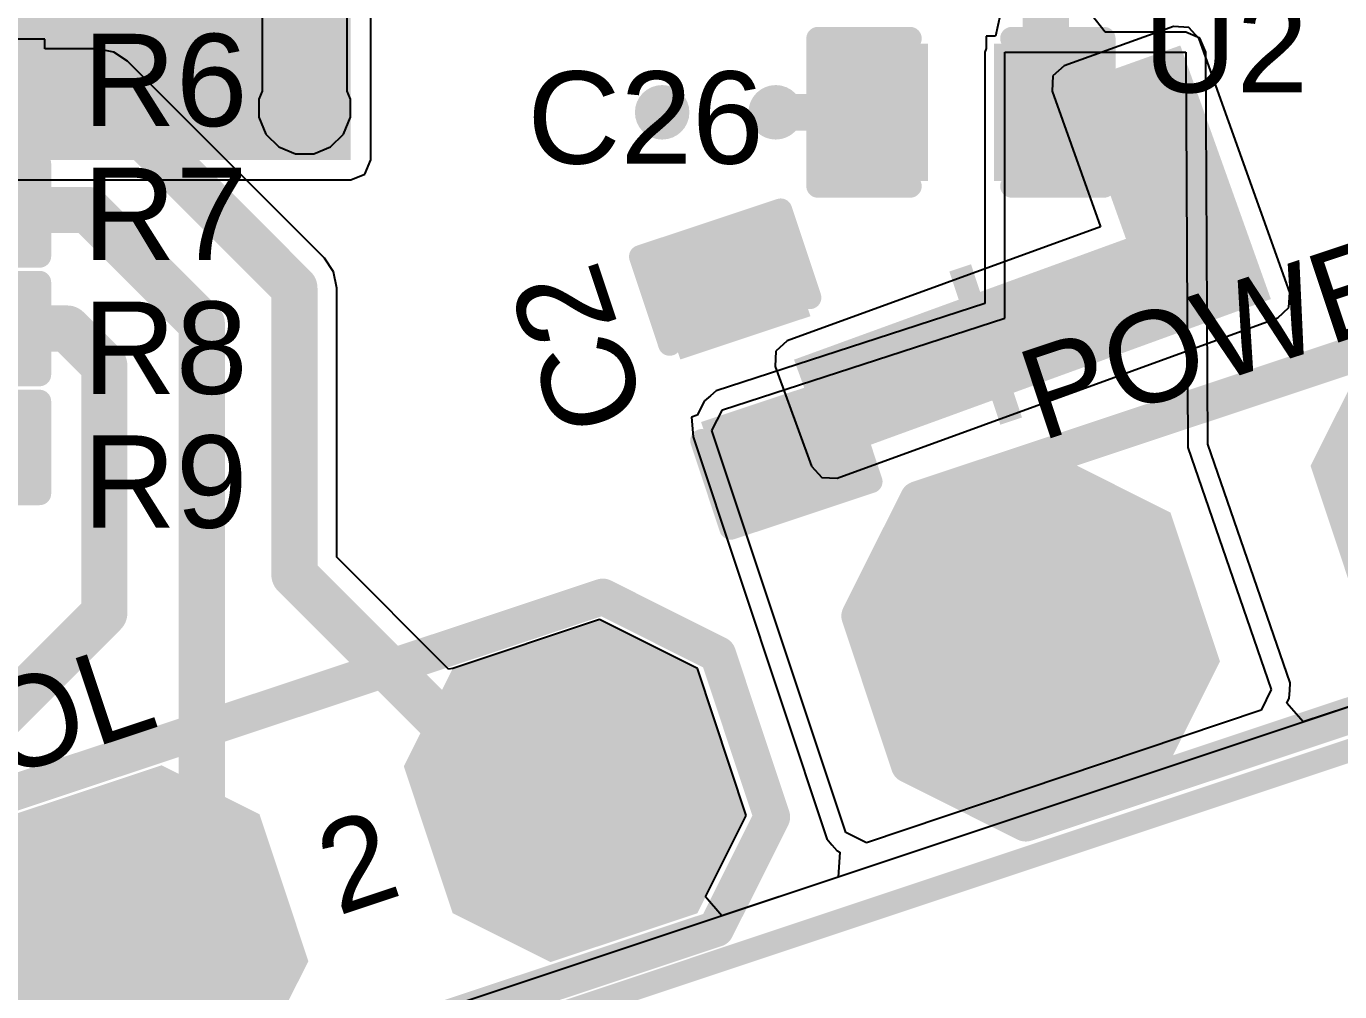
# Model space of a CAD drawing. Header units: millimetres. Extents: x -8 to 96, y -10 to 27.
# Drawn here: x 14.56 to 21.79, y 5.95 to 11.27 of the extents above; entities that cross this region are included whole.
import ezdxf

# ---------------------------------------------------------------- set-up
doc = ezdxf.new("R2010")
doc.units = ezdxf.units.MM
for name, color, linetype in [('BottomLayer', 5, 'Continuous'), ('BottomPaste', 16, 'Continuous'), ('BottomSolder', 6, 'Continuous'), ('Mechanical2', 216, 'Continuous'), ('TopLayer', 1, 'Continuous'), ('TopOverlay', 2, 'Continuous'), ('TopPaste', 8, 'Continuous'), ('TopSolder', 216, 'Continuous'), ('ViaHoleLayer', 16, 'Continuous')]:
    doc.layers.add(name, color=color, linetype=linetype)
doc.styles.add('Arial', font='', dxfattribs={"height": 0.2})
doc.styles.get('Arial').set_extended_font_data('Arial')

# ---------------------------------------------------------------- blocks, each defined once
blk = doc.blocks.new('4_P___SMD_W____CON__3')
at = {"layer": 'TopLayer'}
for points in [[(5.455, 0.75), (4.705, 0.75), (4.33, 0.375), (4.33, -0.375), (4.705, -0.75), (5.455, -0.75), (5.83, -0.375), (5.83, 0.375)], [(7.995, 0.75), (7.245, 0.75), (6.87, 0.375), (6.87, -0.375), (7.245, -0.75), (7.995, -0.75), (8.37, -0.375), (8.37, 0.375)]]:
    blk.add_hatch(color=1, dxfattribs=at).paths.add_polyline_path(points)
at = {"layer": 'TopPaste'}
for points in [[(5.455, 0.75), (4.705, 0.75), (4.33, 0.375), (4.33, -0.375), (4.705, -0.75), (5.455, -0.75), (5.83, -0.375), (5.83, 0.375)], [(7.995, 0.75), (7.245, 0.75), (6.87, 0.375), (6.87, -0.375), (7.245, -0.75), (7.995, -0.75), (8.37, -0.375), (8.37, 0.375)]]:
    blk.add_hatch(color=8, dxfattribs=at).paths.add_polyline_path(points)
at = {"layer": 'TopSolder'}
for points in [[(5.5058, 0.8516), (4.6542, 0.8516), (4.2284, 0.4258), (4.2284, -0.4258), (4.6542, -0.8516), (5.5058, -0.8516), (5.9316, -0.4258), (5.9316, 0.4258)], [(8.0458, 0.8516), (7.1942, 0.8516), (6.7684, 0.4258), (6.7684, -0.4258), (7.1942, -0.8516), (8.0458, -0.8516), (8.4716, -0.4258), (8.4716, 0.4258)]]:
    blk.add_hatch(color=216, dxfattribs=at).paths.add_polyline_path(points)
at = {"layer": 'TopOverlay', "const_width": 0.2}
for points in [[(-0.3797, 0.9652), (8.102, 0.9652)], [(8.102, 0.9652), (8.603, 0.4642)], [(8.603, 0.4642), (8.603, -0.4787)], [(8.1165, -0.9652), (8.603, -0.4787)], [(-0.491, -0.9652), (8.1165, -0.9652)]]:
    blk.add_lwpolyline(points, dxfattribs=at)
at = {"layer": 'TopOverlay', "const_width": 0.1}
for points in [[(8.052, 0.9652, 1), (8.152, 0.9652, 1)], [(8.052, 0.9652, 1), (8.152, 0.9652, 1)], [(8.553, 0.4642, 1), (8.653, 0.4642, 1)], [(8.553, 0.4642, 1), (8.653, 0.4642, 1)], [(8.553, -0.4787, 1), (8.653, -0.4787, 1)], [(8.553, -0.4787, 1), (8.653, -0.4787, 1)], [(8.0665, -0.9652, 1), (8.1665, -0.9652, 1)], [(8.0665, -0.9652, 1), (8.1665, -0.9652, 1)]]:
    blk.add_lwpolyline(points, format="xyb", close=True, dxfattribs=at)
blk = doc.blocks.new('S______B______0402_B_25')
at = {"layer": 'BottomLayer'}
for points in [[(-0.2413, 0.3175), (-0.2413, -0.3175), (-0.6985, -0.3175), (-0.6985, 0.3175)], [(0.6985, 0.3175), (0.6985, -0.3175), (0.2413, -0.3175), (0.2413, 0.3175)]]:
    blk.add_hatch(color=5, dxfattribs=at).paths.add_polyline_path(points)
at = {"layer": 'BottomPaste'}
for points in [[(-0.2413, 0.3175), (-0.2413, -0.3175), (-0.6985, -0.3175), (-0.6985, 0.3175)], [(0.6985, 0.3175), (0.6985, -0.3175), (0.2413, -0.3175), (0.2413, 0.3175)]]:
    blk.add_hatch(color=16, dxfattribs=at).paths.add_polyline_path(points)
at = {"layer": 'BottomSolder'}
for points in [[(-0.1863, 0.3725), (-0.1863, -0.3725), (-0.7535, -0.3725), (-0.7535, 0.3725)], [(0.7535, 0.3725), (0.7535, -0.3725), (0.1863, -0.3725), (0.1863, 0.3725)]]:
    blk.add_hatch(color=6, dxfattribs=at).paths.add_polyline_path(points)
blk = doc.blocks.new('R___0201_31')
at = {"layer": 'TopLayer'}
for points in [[(-0.41, 0.185), (-0.14, 0.185), (-0.14, -0.185), (-0.41, -0.185)], [(0.14, 0.185), (0.41, 0.185), (0.41, -0.185), (0.14, -0.185)]]:
    blk.add_hatch(color=1, dxfattribs=at).paths.add_polyline_path(points)
at = {"layer": 'TopPaste'}
for points in [[(-0.41, 0.185), (-0.14, 0.185), (-0.14, -0.185), (-0.41, -0.185)], [(0.14, 0.185), (0.41, 0.185), (0.41, -0.185), (0.14, -0.185)]]:
    blk.add_hatch(color=8, dxfattribs=at).paths.add_polyline_path(points)
at = {"layer": 'TopSolder'}
for points in [[(-0.465, 0.24), (-0.085, 0.24), (-0.085, -0.24), (-0.465, -0.24)], [(0.085, 0.24), (0.465, 0.24), (0.465, -0.24), (0.085, -0.24)]]:
    blk.add_hatch(color=216, dxfattribs=at).paths.add_polyline_path(points)
at = {"layer": 'TopOverlay', "const_width": 0.127}
for points in [[(0.4826, 0.254), (-0.4826, 0.254)], [(-0.4826, 0.254), (-0.4826, -0.254)], [(0.4826, 0.254), (0.4826, -0.254)], [(0.4826, -0.254), (-0.4826, -0.254)]]:
    blk.add_lwpolyline(points, dxfattribs=at)
at = {"layer": 'TopOverlay', "const_width": 0.0635}
for points in [[(-0.5143, 0.254, 1), (-0.4508, 0.254, 1)], [(-0.5143, 0.254, 1), (-0.4508, 0.254, 1)], [(0.4508, 0.254, 1), (0.5143, 0.254, 1)], [(0.4508, 0.254, 1), (0.5143, 0.254, 1)], [(-0.5143, -0.254, 1), (-0.4508, -0.254, 1)], [(-0.5143, -0.254, 1), (-0.4508, -0.254, 1)], [(0.4508, -0.254, 1), (0.5143, -0.254, 1)], [(0.4508, -0.254, 1), (0.5143, -0.254, 1)]]:
    blk.add_lwpolyline(points, format="xyb", close=True, dxfattribs=at)
blk = doc.blocks.new('R___0201_32')
at = {"layer": 'TopLayer'}
for points in [[(-0.41, 0.185), (-0.14, 0.185), (-0.14, -0.185), (-0.41, -0.185)], [(0.14, 0.185), (0.41, 0.185), (0.41, -0.185), (0.14, -0.185)]]:
    blk.add_hatch(color=1, dxfattribs=at).paths.add_polyline_path(points)
at = {"layer": 'TopPaste'}
for points in [[(-0.41, 0.185), (-0.14, 0.185), (-0.14, -0.185), (-0.41, -0.185)], [(0.14, 0.185), (0.41, 0.185), (0.41, -0.185), (0.14, -0.185)]]:
    blk.add_hatch(color=8, dxfattribs=at).paths.add_polyline_path(points)
at = {"layer": 'TopSolder'}
for points in [[(-0.465, 0.24), (-0.085, 0.24), (-0.085, -0.24), (-0.465, -0.24)], [(0.085, 0.24), (0.465, 0.24), (0.465, -0.24), (0.085, -0.24)]]:
    blk.add_hatch(color=216, dxfattribs=at).paths.add_polyline_path(points)
at = {"layer": 'TopOverlay', "const_width": 0.127}
for points in [[(0.4826, 0.254), (-0.4826, 0.254)], [(-0.4826, 0.254), (-0.4826, -0.254)], [(0.4826, 0.254), (0.4826, -0.254)], [(0.4826, -0.254), (-0.4826, -0.254)]]:
    blk.add_lwpolyline(points, dxfattribs=at)
at = {"layer": 'TopOverlay', "const_width": 0.0635}
for points in [[(-0.5143, 0.254, 1), (-0.4508, 0.254, 1)], [(-0.5143, 0.254, 1), (-0.4508, 0.254, 1)], [(0.4508, 0.254, 1), (0.5143, 0.254, 1)], [(0.4508, 0.254, 1), (0.5143, 0.254, 1)], [(-0.5143, -0.254, 1), (-0.4508, -0.254, 1)], [(-0.5143, -0.254, 1), (-0.4508, -0.254, 1)], [(0.4508, -0.254, 1), (0.5143, -0.254, 1)], [(0.4508, -0.254, 1), (0.5143, -0.254, 1)]]:
    blk.add_lwpolyline(points, format="xyb", close=True, dxfattribs=at)
blk = doc.blocks.new('R___0201_33')
at = {"layer": 'TopLayer'}
for points in [[(-0.41, 0.185), (-0.14, 0.185), (-0.14, -0.185), (-0.41, -0.185)], [(0.14, 0.185), (0.41, 0.185), (0.41, -0.185), (0.14, -0.185)]]:
    blk.add_hatch(color=1, dxfattribs=at).paths.add_polyline_path(points)
at = {"layer": 'TopPaste'}
for points in [[(-0.41, 0.185), (-0.14, 0.185), (-0.14, -0.185), (-0.41, -0.185)], [(0.14, 0.185), (0.41, 0.185), (0.41, -0.185), (0.14, -0.185)]]:
    blk.add_hatch(color=8, dxfattribs=at).paths.add_polyline_path(points)
at = {"layer": 'TopSolder'}
for points in [[(-0.465, 0.24), (-0.085, 0.24), (-0.085, -0.24), (-0.465, -0.24)], [(0.085, 0.24), (0.465, 0.24), (0.465, -0.24), (0.085, -0.24)]]:
    blk.add_hatch(color=216, dxfattribs=at).paths.add_polyline_path(points)
at = {"layer": 'TopOverlay', "const_width": 0.127}
for points in [[(-0.4826, 0.254), (-0.4826, -0.254)], [(0.4826, 0.254), (-0.4826, 0.254)], [(0.4826, 0.254), (0.4826, -0.254)], [(0.4826, -0.254), (-0.4826, -0.254)]]:
    blk.add_lwpolyline(points, dxfattribs=at)
at = {"layer": 'TopOverlay', "const_width": 0.0635}
for points in [[(-0.5143, 0.254, 1), (-0.4508, 0.254, 1)], [(-0.5143, 0.254, 1), (-0.4508, 0.254, 1)], [(0.4508, 0.254, 1), (0.5143, 0.254, 1)], [(0.4508, 0.254, 1), (0.5143, 0.254, 1)], [(-0.5143, -0.254, 1), (-0.4508, -0.254, 1)], [(-0.5143, -0.254, 1), (-0.4508, -0.254, 1)], [(0.4508, -0.254, 1), (0.5143, -0.254, 1)], [(0.4508, -0.254, 1), (0.5143, -0.254, 1)]]:
    blk.add_lwpolyline(points, format="xyb", close=True, dxfattribs=at)
blk = doc.blocks.new('R___0201_34')
at = {"layer": 'TopLayer'}
for points in [[(-0.41, 0.185), (-0.14, 0.185), (-0.14, -0.185), (-0.41, -0.185)], [(0.14, 0.185), (0.41, 0.185), (0.41, -0.185), (0.14, -0.185)]]:
    blk.add_hatch(color=1, dxfattribs=at).paths.add_polyline_path(points)
at = {"layer": 'TopPaste'}
for points in [[(-0.41, 0.185), (-0.14, 0.185), (-0.14, -0.185), (-0.41, -0.185)], [(0.14, 0.185), (0.41, 0.185), (0.41, -0.185), (0.14, -0.185)]]:
    blk.add_hatch(color=8, dxfattribs=at).paths.add_polyline_path(points)
at = {"layer": 'TopSolder'}
for points in [[(-0.465, 0.24), (-0.085, 0.24), (-0.085, -0.24), (-0.465, -0.24)], [(0.085, 0.24), (0.465, 0.24), (0.465, -0.24), (0.085, -0.24)]]:
    blk.add_hatch(color=216, dxfattribs=at).paths.add_polyline_path(points)
at = {"layer": 'TopOverlay', "const_width": 0.127}
for points in [[(-0.4826, -0.254), (-0.4826, 0.254)], [(-0.4826, 0.254), (0.4826, 0.254)], [(0.4826, -0.254), (0.4826, 0.254)], [(-0.4826, -0.254), (0.4826, -0.254)]]:
    blk.add_lwpolyline(points, dxfattribs=at)
at = {"layer": 'TopOverlay', "const_width": 0.0635}
for points in [[(-0.5143, 0.254, 1), (-0.4508, 0.254, 1)], [(-0.5143, 0.254, 1), (-0.4508, 0.254, 1)], [(0.4508, 0.254, 1), (0.5143, 0.254, 1)], [(0.4508, 0.254, 1), (0.5143, 0.254, 1)], [(-0.5143, -0.254, 1), (-0.4508, -0.254, 1)], [(-0.5143, -0.254, 1), (-0.4508, -0.254, 1)], [(0.4508, -0.254, 1), (0.5143, -0.254, 1)], [(0.4508, -0.254, 1), (0.5143, -0.254, 1)]]:
    blk.add_lwpolyline(points, format="xyb", close=True, dxfattribs=at)
blk = doc.blocks.new('2_T____P___48')
at = {"layer": 'TopLayer'}
for points in [[(0.381, 0.762), (-0.381, 0.762), (-0.762, 0.381), (-0.762, -0.381), (-0.381, -0.762), (0.381, -0.762), (0.762, -0.381), (0.762, 0.381)], [(2.921, 0.762), (2.159, 0.762), (1.778, 0.381), (1.778, -0.381), (2.159, -0.762), (2.921, -0.762), (3.302, -0.381), (3.302, 0.381)]]:
    blk.add_hatch(color=1, dxfattribs=at).paths.add_polyline_path(points)
at = {"layer": 'TopPaste'}
for points in [[(0.381, 0.762), (-0.381, 0.762), (-0.762, 0.381), (-0.762, -0.381), (-0.381, -0.762), (0.381, -0.762), (0.762, -0.381), (0.762, 0.381)], [(2.921, 0.762), (2.159, 0.762), (1.778, 0.381), (1.778, -0.381), (2.159, -0.762), (2.921, -0.762), (3.302, -0.381), (3.302, 0.381)]]:
    blk.add_hatch(color=8, dxfattribs=at).paths.add_polyline_path(points)
at = {"layer": 'TopSolder'}
for points in [[(0.4318, 0.8636), (-0.4318, 0.8636), (-0.8636, 0.4318), (-0.8636, -0.4318), (-0.4318, -0.8636), (0.4318, -0.8636), (0.8636, -0.4318), (0.8636, 0.4318)], [(2.9718, 0.8636), (2.1082, 0.8636), (1.6764, 0.4318), (1.6764, -0.4318), (2.1082, -0.8636), (2.9718, -0.8636), (3.4036, -0.4318), (3.4036, 0.4318)]]:
    blk.add_hatch(color=216, dxfattribs=at).paths.add_polyline_path(points)
at = {"layer": 'TopOverlay', "const_width": 0.2}
for points in [[(-0.9398, 0.4318), (-0.4318, 0.9398)], [(-0.4318, 0.9398), (2.1082, 0.9398)], [(2.1082, 0.9398), (2.9718, 0.9398)], [(2.9718, 0.9398), (3.4798, 0.4318)], [(-0.9398, 0.4318), (-0.9398, -0.4318)], [(3.4798, 0.4318), (3.4798, -0.4318)], [(-0.9398, -0.4318), (-0.4318, -0.9398)], [(2.9718, -0.9398), (3.4798, -0.4318)], [(-0.4318, -0.9398), (2.1082, -0.9398)], [(2.1082, -0.9398), (2.9718, -0.9398)]]:
    blk.add_lwpolyline(points, dxfattribs=at)
at = {"layer": 'TopOverlay', "const_width": 0.1}
for points in [[(-0.4818, 0.9398, 1), (-0.3818, 0.9398, 1)], [(-0.4818, 0.9398, 1), (-0.3818, 0.9398, 1)], [(2.0582, 0.9398, 1), (2.1582, 0.9398, 1)], [(2.0582, 0.9398, 1), (2.1582, 0.9398, 1)], [(2.9218, 0.9398, 1), (3.0218, 0.9398, 1)], [(2.9218, 0.9398, 1), (3.0218, 0.9398, 1)], [(-0.9898, 0.4318, 1), (-0.8898, 0.4318, 1)], [(-0.9898, 0.4318, 1), (-0.8898, 0.4318, 1)], [(3.4298, 0.4318, 1), (3.5298, 0.4318, 1)], [(3.4298, 0.4318, 1), (3.5298, 0.4318, 1)], [(-0.9898, -0.4318, 1), (-0.8898, -0.4318, 1)], [(-0.9898, -0.4318, 1), (-0.8898, -0.4318, 1)], [(3.4298, -0.4318, 1), (3.5298, -0.4318, 1)], [(3.4298, -0.4318, 1), (3.5298, -0.4318, 1)], [(-0.4818, -0.9398, 1), (-0.3818, -0.9398, 1)], [(-0.4818, -0.9398, 1), (-0.3818, -0.9398, 1)], [(2.0582, -0.9398, 1), (2.1582, -0.9398, 1)], [(2.0582, -0.9398, 1), (2.1582, -0.9398, 1)], [(2.9218, -0.9398, 1), (3.0218, -0.9398, 1)], [(2.9218, -0.9398, 1), (3.0218, -0.9398, 1)]]:
    blk.add_lwpolyline(points, format="xyb", close=True, dxfattribs=at)
blk = doc.blocks.new('C___0402_61')
at = {"layer": 'TopLayer'}
for points in [[(-0.6985, -0.3175), (-0.6985, 0.3175), (-0.2413, 0.3175), (-0.2413, -0.3175)], [(0.2413, -0.3175), (0.2413, 0.3175), (0.6985, 0.3175), (0.6985, -0.3175)]]:
    blk.add_hatch(color=1, dxfattribs=at).paths.add_polyline_path(points)
at = {"layer": 'TopPaste'}
for points in [[(-0.6985, -0.3175), (-0.6985, 0.3175), (-0.2413, 0.3175), (-0.2413, -0.3175)], [(0.2413, -0.3175), (0.2413, 0.3175), (0.6985, 0.3175), (0.6985, -0.3175)]]:
    blk.add_hatch(color=8, dxfattribs=at).paths.add_polyline_path(points)
at = {"layer": 'TopSolder'}
for points in [[(-0.7585, -0.3775), (-0.7585, 0.3775), (-0.1813, 0.3775), (-0.1813, -0.3775)], [(0.1813, -0.3775), (0.1813, 0.3775), (0.7585, 0.3775), (0.7585, -0.3775)]]:
    blk.add_hatch(color=216, dxfattribs=at).paths.add_polyline_path(points)
at = {"layer": 'TopOverlay', "const_width": 0.127}
for points in [[(-0.7874, -0.4064), (-0.7874, 0.4064)], [(-0.7874, 0.4064), (-0.2794, 0.4064)], [(0.2794, 0.4064), (0.7874, 0.4064)], [(0.7874, -0.4064), (0.7874, 0.4064)], [(-0.7874, -0.4064), (-0.2794, -0.4064)], [(0.2794, -0.4064), (0.7874, -0.4064)]]:
    blk.add_lwpolyline(points, dxfattribs=at)
at = {"layer": 'TopOverlay', "const_width": 0.0635}
for points in [[(-0.8191, 0.4064, 1), (-0.7556, 0.4064, 1)], [(-0.8191, 0.4064, 1), (-0.7556, 0.4064, 1)], [(-0.3111, 0.4064, 1), (-0.2477, 0.4064, 1)], [(0.2477, 0.4064, 1), (0.3111, 0.4064, 1)], [(0.7556, 0.4064, 1), (0.8191, 0.4064, 1)], [(0.7556, 0.4064, 1), (0.8191, 0.4064, 1)], [(-0.8191, -0.4064, 1), (-0.7556, -0.4064, 1)], [(-0.8191, -0.4064, 1), (-0.7556, -0.4064, 1)], [(-0.3111, -0.4064, 1), (-0.2477, -0.4064, 1)], [(0.2477, -0.4064, 1), (0.3111, -0.4064, 1)], [(0.7556, -0.4064, 1), (0.8191, -0.4064, 1)], [(0.7556, -0.4064, 1), (0.8191, -0.4064, 1)]]:
    blk.add_lwpolyline(points, format="xyb", close=True, dxfattribs=at)
blk = doc.blocks.new('C___0402_83')
at = {"layer": 'TopLayer'}
for points in [[(-0.6985, -0.3175), (-0.6985, 0.3175), (-0.2413, 0.3175), (-0.2413, -0.3175)], [(0.2413, -0.3175), (0.2413, 0.3175), (0.6985, 0.3175), (0.6985, -0.3175)]]:
    blk.add_hatch(color=1, dxfattribs=at).paths.add_polyline_path(points)
at = {"layer": 'TopPaste'}
for points in [[(-0.6985, -0.3175), (-0.6985, 0.3175), (-0.2413, 0.3175), (-0.2413, -0.3175)], [(0.2413, -0.3175), (0.2413, 0.3175), (0.6985, 0.3175), (0.6985, -0.3175)]]:
    blk.add_hatch(color=8, dxfattribs=at).paths.add_polyline_path(points)
at = {"layer": 'TopSolder'}
for points in [[(-0.7585, -0.3775), (-0.7585, 0.3775), (-0.1813, 0.3775), (-0.1813, -0.3775)], [(0.1813, -0.3775), (0.1813, 0.3775), (0.7585, 0.3775), (0.7585, -0.3775)]]:
    blk.add_hatch(color=216, dxfattribs=at).paths.add_polyline_path(points)
at = {"layer": 'TopOverlay', "const_width": 0.127}
for points in [[(-0.7874, 0.4064), (-0.7874, -0.4064)], [(-0.2794, 0.4064), (-0.7874, 0.4064)], [(0.7874, 0.4064), (0.2794, 0.4064)], [(0.7874, 0.4064), (0.7874, -0.4064)], [(-0.2794, -0.4064), (-0.7874, -0.4064)], [(0.7874, -0.4064), (0.2794, -0.4064)]]:
    blk.add_lwpolyline(points, dxfattribs=at)
at = {"layer": 'TopOverlay', "const_width": 0.0635}
for points in [[(-0.8191, 0.4064, 1), (-0.7556, 0.4064, 1)], [(-0.8191, 0.4064, 1), (-0.7556, 0.4064, 1)], [(-0.3111, 0.4064, 1), (-0.2477, 0.4064, 1)], [(0.2477, 0.4064, 1), (0.3112, 0.4064, 1)], [(0.7556, 0.4064, 1), (0.8191, 0.4064, 1)], [(0.7556, 0.4064, 1), (0.8191, 0.4064, 1)], [(-0.8191, -0.4064, 1), (-0.7556, -0.4064, 1)], [(-0.8191, -0.4064, 1), (-0.7556, -0.4064, 1)], [(-0.3112, -0.4064, 1), (-0.2477, -0.4064, 1)], [(0.2477, -0.4064, 1), (0.3111, -0.4064, 1)], [(0.7556, -0.4064, 1), (0.8191, -0.4064, 1)], [(0.7556, -0.4064, 1), (0.8191, -0.4064, 1)]]:
    blk.add_lwpolyline(points, format="xyb", close=True, dxfattribs=at)

msp = doc.modelspace()

# ---------------------------------------------------------------- hatches: boundary and pattern name
at = {"layer": 'BottomLayer'}
for points in [[(14.0843, 10.5296), (16.3421, 10.5296), (16.3421, 11.681), (14.0843, 11.681)], [(20.8039, 9.5493), (21.4062, 9.7644), (20.908, 11.1598), (20.3056, 10.9447)], [(18.9816, 8.8819), (21.4062, 9.7644), (21.2064, 10.3133), (18.7818, 9.4309)]]:
    msp.add_hatch(color=5, dxfattribs=at).paths.add_polyline_path(points)
h = msp.add_hatch(color=5, dxfattribs=at)
edge = h.paths.add_edge_path()
edge.add_arc((16.0888, 10.8144), 0.15, 0, 360)
h = msp.add_hatch(color=5, dxfattribs=at)
edge = h.paths.add_edge_path()
edge.add_arc((18.0562, 10.792), 0.15, 0, 360)
h = msp.add_hatch(color=5, dxfattribs=at)
edge = h.paths.add_edge_path()
edge.add_arc((18.6812, 10.792), 0.15, 0, 360)
h = msp.add_hatch(color=5, dxfattribs=at)
edge = h.paths.add_edge_path()
edge.add_arc((20.6268, 10.792), 0.15, 0, 360)
h = msp.add_hatch(color=5, dxfattribs=at)
edge = h.paths.add_edge_path()
edge.add_arc((19.7736, 9.4494), 0.15, 0, 360)
h = msp.add_hatch(color=5, dxfattribs=at)
edge = h.paths.add_edge_path()
edge.add_arc((19.3201, 9.3051), 0.15, 0, 360)
at = {"layer": 'TopLayer'}
h = msp.add_hatch(color=1, dxfattribs=at)
edge = h.paths.add_edge_path()
edge.add_arc((16.0888, 10.8144), 0.15, 0, 360)
h = msp.add_hatch(color=1, dxfattribs=at)
edge = h.paths.add_edge_path()
edge.add_arc((18.0562, 10.792), 0.15, 0, 360)
h = msp.add_hatch(color=1, dxfattribs=at)
edge = h.paths.add_edge_path()
edge.add_arc((18.6812, 10.792), 0.15, 0, 360)
h = msp.add_hatch(color=1, dxfattribs=at)
edge = h.paths.add_edge_path()
edge.add_arc((20.6268, 10.792), 0.15, 0, 360)
h = msp.add_hatch(color=1, dxfattribs=at)
edge = h.paths.add_edge_path()
edge.add_arc((19.7736, 9.4494), 0.15, 0, 360)
h = msp.add_hatch(color=1, dxfattribs=at)
edge = h.paths.add_edge_path()
edge.add_arc((19.3201, 9.3051), 0.15, 0, 360)
at = {"layer": 'ViaHoleLayer'}
h = msp.add_hatch(color=16, dxfattribs=at)
edge = h.paths.add_edge_path()
edge.add_arc((16.0888, 10.8144), 0.075, 0, 360)
h = msp.add_hatch(color=16, dxfattribs=at)
edge = h.paths.add_edge_path()
edge.add_arc((18.0562, 10.792), 0.075, 0, 360)
h = msp.add_hatch(color=16, dxfattribs=at)
edge = h.paths.add_edge_path()
edge.add_arc((18.6812, 10.792), 0.075, 0, 360)
h = msp.add_hatch(color=16, dxfattribs=at)
edge = h.paths.add_edge_path()
edge.add_arc((20.6268, 10.792), 0.075, 0, 360)
h = msp.add_hatch(color=16, dxfattribs=at)
edge = h.paths.add_edge_path()
edge.add_arc((19.7736, 9.4494), 0.075, 0, 360)
h = msp.add_hatch(color=16, dxfattribs=at)
edge = h.paths.add_edge_path()
edge.add_arc((19.3201, 9.3051), 0.075, 0, 360)

# ---------------------------------------------------------------- linework, layer by layer
at = {"layer": 'BottomLayer'}
for p, q in [((16.4521, 10.5296), (16.4521, 11.681)), ((20.871, 11.2633), (20.2686, 11.0483)), ((20.955, 11.2592), (20.871, 11.2633)), ((21.0115, 11.1968), (20.955, 11.2592)), ((21.5098, 9.8014), (21.0115, 11.1968)), ((20.2062, 10.9918), (20.202, 10.9077)), ((20.2686, 11.0483), (20.2062, 10.9918)), ((20.202, 10.9077), (20.4684, 10.1618)), ((16.4199, 10.4518), (16.4521, 10.5296)), ((14.0843, 10.4196), (16.3421, 10.4196)), ((16.3421, 10.4196), (16.4199, 10.4518)), ((20.4684, 10.1618), (18.7442, 9.5342)), ((21.5059, 9.7179), (21.5098, 9.8014)), ((21.5098, 9.8014), (21.5098, 9.8014)), ((21.4438, 9.661), (21.4738, 9.6885)), ((21.4738, 9.6885), (21.4746, 9.6892)), ((21.4746, 9.6892), (21.4752, 9.6897)), ((21.4746, 9.6892), (21.4746, 9.6892)), ((21.4752, 9.6897), (21.5056, 9.7173)), ((21.4752, 9.6897), (21.4752, 9.6897)), ((21.5056, 9.7176), (21.5059, 9.7179)), ((21.5056, 9.7173), (21.5056, 9.7176)), ((19.0193, 8.7786), (21.4438, 9.661)), ((18.6822, 9.4773), (18.6785, 9.3933)), ((18.7442, 9.5342), (18.6822, 9.4773)), ((18.6785, 9.3933), (18.8783, 8.8443)), ((26.797, 9.1749), (0.357, 0.3616)), ((18.8783, 8.8443), (18.9352, 8.7822)), ((18.9352, 8.7822), (19.0193, 8.7786))]:
    msp.add_line(p, q, dxfattribs=at)
at = {"layer": 'Mechanical2', "const_width": 0.127}
msp.add_lwpolyline([(0, 0), (27, 9)], dxfattribs=at)
at = {"layer": 'TopLayer'}
for p, q in [((15.8558, 11.3447), (15.8558, 10.9092)), ((16.3219, 10.9092), (16.3219, 11.3447)), ((19.916, 11.3278), (19.891, 11.2111)), ((20.495, 11.2322), (20.4192, 11.3278)), ((19.891, 11.2111), (19.8403, 11.2111)), ((19.8403, 11.2111), (19.8403, 11.1424)), ((20.9375, 11.2322), (20.495, 11.2322)), ((20.9763, 11.2161), (20.9375, 11.2322)), ((21.0149, 11.2004), (20.9763, 11.2161)), ((14.6594, 11.1944), (14.1094, 11.1944)), ((14.6594, 11.1409), (14.6594, 11.1944)), ((14.9495, 11.1409), (14.6594, 11.1409)), ((15.0387, 11.1232), (14.9495, 11.1409)), ((19.8403, 11.1424), (19.8319, 11.1222)), ((21.015, 11.2001), (21.0149, 11.2004)), ((21.0153, 11.2), (21.015, 11.2001)), ((21.0313, 11.1613), (21.0153, 11.2)), ((21.0475, 11.1228), (21.0313, 11.1613)), ((15.1143, 11.0726), (15.0387, 11.1232)), ((16.1973, 9.9897), (15.1143, 11.0726)), ((19.8319, 11.1222), (19.8319, 9.7395)), ((19.9419, 9.6596), (19.9419, 11.1222)), ((19.9419, 11.1222), (20.9375, 11.1222)), ((20.9375, 11.1222), (20.9487, 8.948)), ((21.0585, 8.9668), (21.0475, 11.1228)), ((15.8558, 10.9092), (15.8372, 10.8645)), ((15.8372, 10.8645), (15.8372, 10.7644)), ((16.3404, 10.8645), (16.3219, 10.9092)), ((16.3404, 10.7644), (16.3404, 10.8645)), ((15.8372, 10.7644), (15.8755, 10.6719)), ((16.3021, 10.6719), (16.3404, 10.7644)), ((15.8755, 10.6719), (15.9463, 10.6012)), ((16.2313, 10.6012), (16.3021, 10.6719)), ((15.9463, 10.6012), (16.0388, 10.5628)), ((16.0388, 10.5628), (16.1389, 10.5628)), ((16.1389, 10.5628), (16.2313, 10.6012)), ((16.2478, 9.9141), (16.1973, 9.9897)), ((16.2655, 9.8249), (16.2478, 9.9141)), ((16.2655, 8.344), (16.2655, 9.8249)), ((19.8319, 9.7395), (18.3538, 9.2588)), ((18.3878, 9.1542), (19.9419, 9.6596)), ((18.3534, 9.2587), (18.3217, 9.2314)), ((18.3536, 9.2587), (18.3534, 9.2587)), ((18.3538, 9.2588), (18.3536, 9.2587)), ((18.2896, 9.2038), (18.2497, 9.1248)), ((18.2898, 9.2039), (18.2896, 9.2038)), ((18.3217, 9.2314), (18.2898, 9.2041)), ((18.2898, 9.2041), (18.2898, 9.2039)), ((18.2497, 9.1248), (18.2179, 9.1142)), ((18.2179, 9.1142), (18.2261, 9.0065)), ((18.3305, 9.0409), (18.3878, 9.1542)), ((26.797, 9.1749), (21.5845, 7.4374)), ((19.0667, 6.8283), (18.3305, 9.0409)), ((18.2261, 9.0065), (18.2262, 9.0064)), ((18.2262, 9.0064), (18.2262, 9.0061)), ((18.2262, 9.0061), (18.2297, 8.9957)), ((18.2297, 8.9957), (18.9623, 6.7936)), ((21.5125, 7.6526), (21.0585, 8.9668)), ((20.9487, 8.948), (21.4086, 7.6167)), ((16.8813, 7.7282), (16.2655, 8.344)), ((17.712, 8.0007), (16.904, 7.7319)), ((18.2505, 7.7311), (17.712, 8.0007)), ((16.904, 7.7319), (16.8813, 7.7282)), ((18.5193, 6.923), (18.2505, 7.7311)), ((21.4086, 7.6167), (21.3526, 7.5027)), ((21.5075, 7.5686), (21.51, 7.6102)), ((21.51, 7.6102), (21.5126, 7.6522)), ((21.5125, 7.6524), (21.5125, 7.6526)), ((21.5126, 7.6522), (21.5125, 7.6524)), ((21.4939, 7.541), (21.5073, 7.5682)), ((21.5845, 7.4374), (21.4939, 7.541)), ((21.5073, 7.5685), (21.5075, 7.5686)), ((21.5073, 7.5682), (21.5073, 7.5685)), ((21.3526, 7.5027), (19.1803, 6.7716)), ((18.2948, 6.4747), (18.5193, 6.923)), ((19.1803, 6.7716), (19.0667, 6.8283)), ((18.9623, 6.7936), (18.9624, 6.7935)), ((18.9624, 6.7935), (18.9624, 6.7934)), ((18.9624, 6.7934), (18.9899, 6.7617)), ((18.9899, 6.7617), (19.0174, 6.73)), ((19.0174, 6.73), (19.0175, 6.73)), ((19.0175, 6.73), (19.0176, 6.7299)), ((19.0176, 6.7299), (19.0348, 6.7213)), ((19.0348, 6.7213), (19.0251, 6.5842)), ((19.0251, 6.5842), (18.3848, 6.3708)), ((18.3848, 6.3708), (18.2948, 6.4747))]:
    msp.add_line(p, q, dxfattribs=at)
for points, const_width in [([(20.1676, 10.7949), (20.1676, 11.5794)], 0.254), ([(16.0888, 10.8144), (16.0888, 11.4394)], 0.254), ([(14.4228, 10.9078), (14.9495, 10.9078)], 0.254), ([(14.9495, 10.9078), (16.0325, 9.8249)], 0.254), ([(20.1676, 10.7949), (20.1705, 10.792)], 0.254), ([(20.1705, 10.792), (20.6268, 10.792)], 0.254), ([(18.6812, 10.792), (19.2307, 10.792)], 0.2032), ([(14.4228, 10.2546), (14.8976, 10.2546)], 0.254), ([(14.8976, 10.2546), (15.5229, 9.6294)], 0.254), ([(16.0325, 8.2475), (16.0325, 9.8249)], 0.254), ([(14.4228, 9.6022), (14.7825, 9.6022)], 0.254), ([(14.7825, 9.6022), (14.9862, 9.3985)], 0.254), ([(15.5229, 6.6127), (15.5229, 9.6294)], 0.254), ([(14.9862, 8.0366), (14.9862, 9.3985)], 0.254), ([(16.0325, 8.2475), (17.2217, 7.0582)], 0.254), ([(12.7565, 5.8069), (14.9862, 8.0366)], 0.254), ([(17.2217, 7.0582), (17.5768, 7.0582)], 0.254), ([(15.4699, 6.5597), (15.5229, 6.6127)], 0.254), ([(15.1667, 6.2565), (15.4699, 6.5597)], 0.254)]:
    msp.add_lwpolyline(points, dxfattribs=dict(at, const_width=const_width))
for points, const_width in [([(14.886, 10.9078, 1), (15.013, 10.9078, 1)], 0.127), ([(14.886, 10.9078, 1), (15.013, 10.9078, 1)], 0.127), ([(16.0253, 10.8144, 1), (16.1523, 10.8144, 1)], 0.127), ([(20.1041, 10.7949, 1), (20.2311, 10.7949, 1)], 0.127), ([(20.1041, 10.7949, 1), (20.2311, 10.7949, 1)], 0.127), ([(20.107, 10.792, 1), (20.234, 10.792, 1)], 0.127), ([(20.107, 10.792, 1), (20.234, 10.792, 1)], 0.127), ([(20.5633, 10.792, 1), (20.6903, 10.792, 1)], 0.127), ([(18.6304, 10.792, 1), (18.732, 10.792, 1)], 0.1016), ([(19.1799, 10.792, 1), (19.2815, 10.792, 1)], 0.1016), ([(14.8341, 10.2546, 1), (14.9611, 10.2546, 1)], 0.127), ([(14.8341, 10.2546, 1), (14.9611, 10.2546, 1)], 0.127), ([(15.969, 9.8249, 1), (16.096, 9.8249, 1)], 0.127), ([(15.969, 9.8249, 1), (16.096, 9.8249, 1)], 0.127), ([(14.719, 9.6022, 1), (14.846, 9.6022, 1)], 0.127), ([(14.719, 9.6022, 1), (14.846, 9.6022, 1)], 0.127), ([(15.4594, 9.6294, 1), (15.5864, 9.6294, 1)], 0.127), ([(15.4594, 9.6294, 1), (15.5864, 9.6294, 1)], 0.127), ([(14.9227, 9.3985, 1), (15.0497, 9.3985, 1)], 0.127), ([(14.9227, 9.3985, 1), (15.0497, 9.3985, 1)], 0.127), ([(15.969, 8.2475, 1), (16.096, 8.2475, 1)], 0.127), ([(15.969, 8.2475, 1), (16.096, 8.2475, 1)], 0.127), ([(14.9227, 8.0366, 1), (15.0497, 8.0366, 1)], 0.127), ([(14.9227, 8.0366, 1), (15.0497, 8.0366, 1)], 0.127), ([(17.1582, 7.0582, 1), (17.2852, 7.0582, 1)], 0.127), ([(17.1582, 7.0582, 1), (17.2852, 7.0582, 1)], 0.127), ([(17.5133, 7.0582, 1), (17.6403, 7.0582, 1)], 0.127), ([(15.4594, 6.6127, 1), (15.5864, 6.6127, 1)], 0.127), ([(15.4594, 6.6127, 1), (15.5864, 6.6127, 1)], 0.127), ([(15.4064, 6.5597, 1), (15.5334, 6.5597, 1)], 0.127), ([(15.4064, 6.5597, 1), (15.5334, 6.5597, 1)], 0.127), ([(15.1032, 6.2565, 1), (15.2302, 6.2565, 1)], 0.127)]:
    msp.add_lwpolyline(points, format="xyb", close=True, dxfattribs=dict(at, const_width=const_width))

# ---------------------------------------------------------------- block references
for name, p, rotation in [('S______B______0402_B_25', (14.4018, 11.6224), 90), ('R___0201_33', (14.1478, 10.2546), 180), ('C___0402_83', (18.5715, 9.379), 108.4), ('2_T____P___48', (20.1705, 7.9075), 18.39999999999998), ('R___0201_32', (14.1478, 9.6022), 180), ('R___0201_31', (14.1478, 8.9478), 180), ('4_P___SMD_W____CON__3', (10.3464, 4.653), 18.39999999999998)]:
    msp.add_blockref(name, p, dxfattribs=dict(rotation=rotation))
for name, p in [('R___0201_34', (14.1478, 10.9078)), ('C___0402_61', (19.7006, 10.792))]:
    msp.add_blockref(name, p)

# ---------------------------------------------------------------- texts
at = {"layer": 'TopOverlay', "style": 'Arial'}
for s, p in [('U2', (20.7047, 10.9019)), ('R6', (14.8676, 10.7159)), ('C26', (17.3139, 10.5094)), ('R7', (14.8676, 9.9793)), ('R8', (14.8676, 9.2427)), ('R9', (14.8676, 8.5061))]:
    msp.add_text(s, height=0.508, dxfattribs=at).set_placement(p)
for s, height, rotation, p in [('POWER', 0.5, 18.4, (20.1403, 8.9803)), ('C2', 0.508, 108.4, (17.9774, 9.1344)), ('+', 1.25, 18.4, (19.544, 8.7804)), ('TOUCH CONTROL', 0.499999, 18.4, (9.5209, 5.4956)), ('2', 0.5, 18.4, (16.2717, 6.3691))]:
    msp.add_text(s, height=height, rotation=rotation, dxfattribs=at).set_placement(p)

doc.saveas('drawing.dxf')
